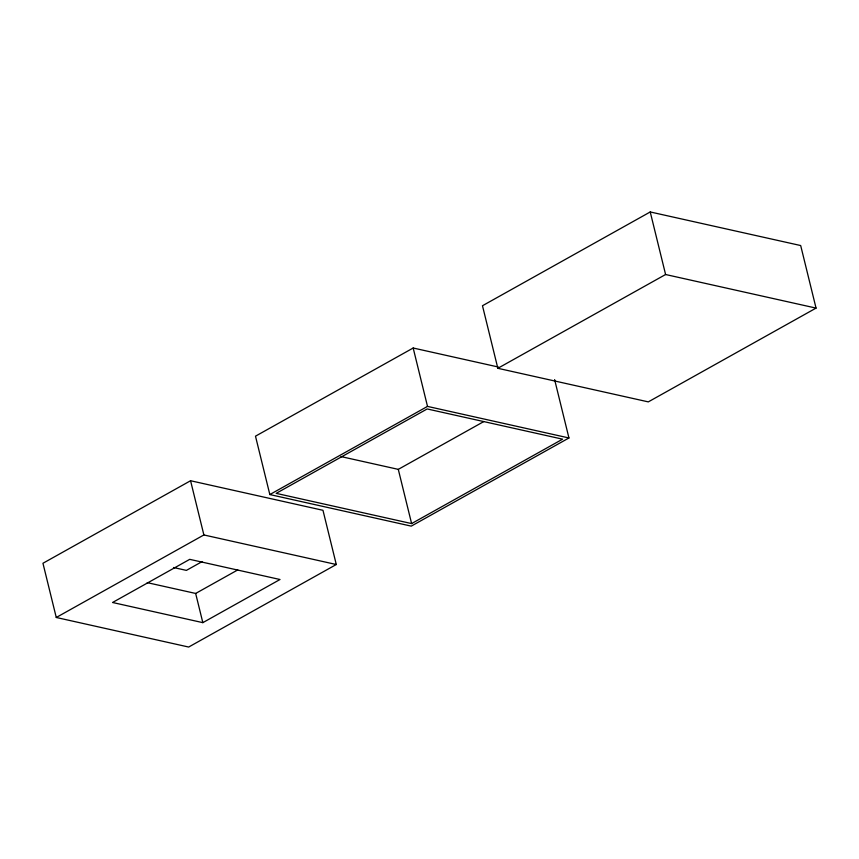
<?xml version="1.0" encoding="UTF-8"?>
<svg xmlns="http://www.w3.org/2000/svg" width="859" height="859" viewBox="0 0 859 859"><rect width="100%" height="100%" fill="white"/><g stroke="black" fill="none" stroke-linecap="round" stroke-linejoin="round"><path stroke-width="1.29" d="M650.231 211.958L482.479 305.74L497.844 368.296L648.298 401.883L816.05 308.102L800.685 245.545L650.231 211.958L665.596 274.515L816.05 308.102M498.295 367.018L413.179 348.013L255.488 436.179L269.833 494.559L411.257 526.127L568.948 437.972L554.613 379.592M190.569 480.739L42.95 563.268L56.264 617.481L188.669 647.042L336.288 564.513L322.973 510.3L190.569 480.739L203.884 534.953L336.288 564.513M269.833 494.559L427.514 406.404L568.948 437.972M497.844 368.296L665.596 274.515M56.264 617.481L203.884 534.953M202.048 561.636L186.392 570.387L173.497 567.509M341.002 456.58L398.286 469.368L483.724 421.608M147.254 582.649L195.659 593.451L237.75 569.925M202.831 622.646L280.002 579.503L189.721 559.349L112.561 602.492L202.831 622.646L195.659 593.451M411.611 523.582L562.581 439.174L427.17 408.948L276.19 493.356L411.611 523.582L398.286 469.368M413.179 348.013L427.514 406.404"/></g></svg>
